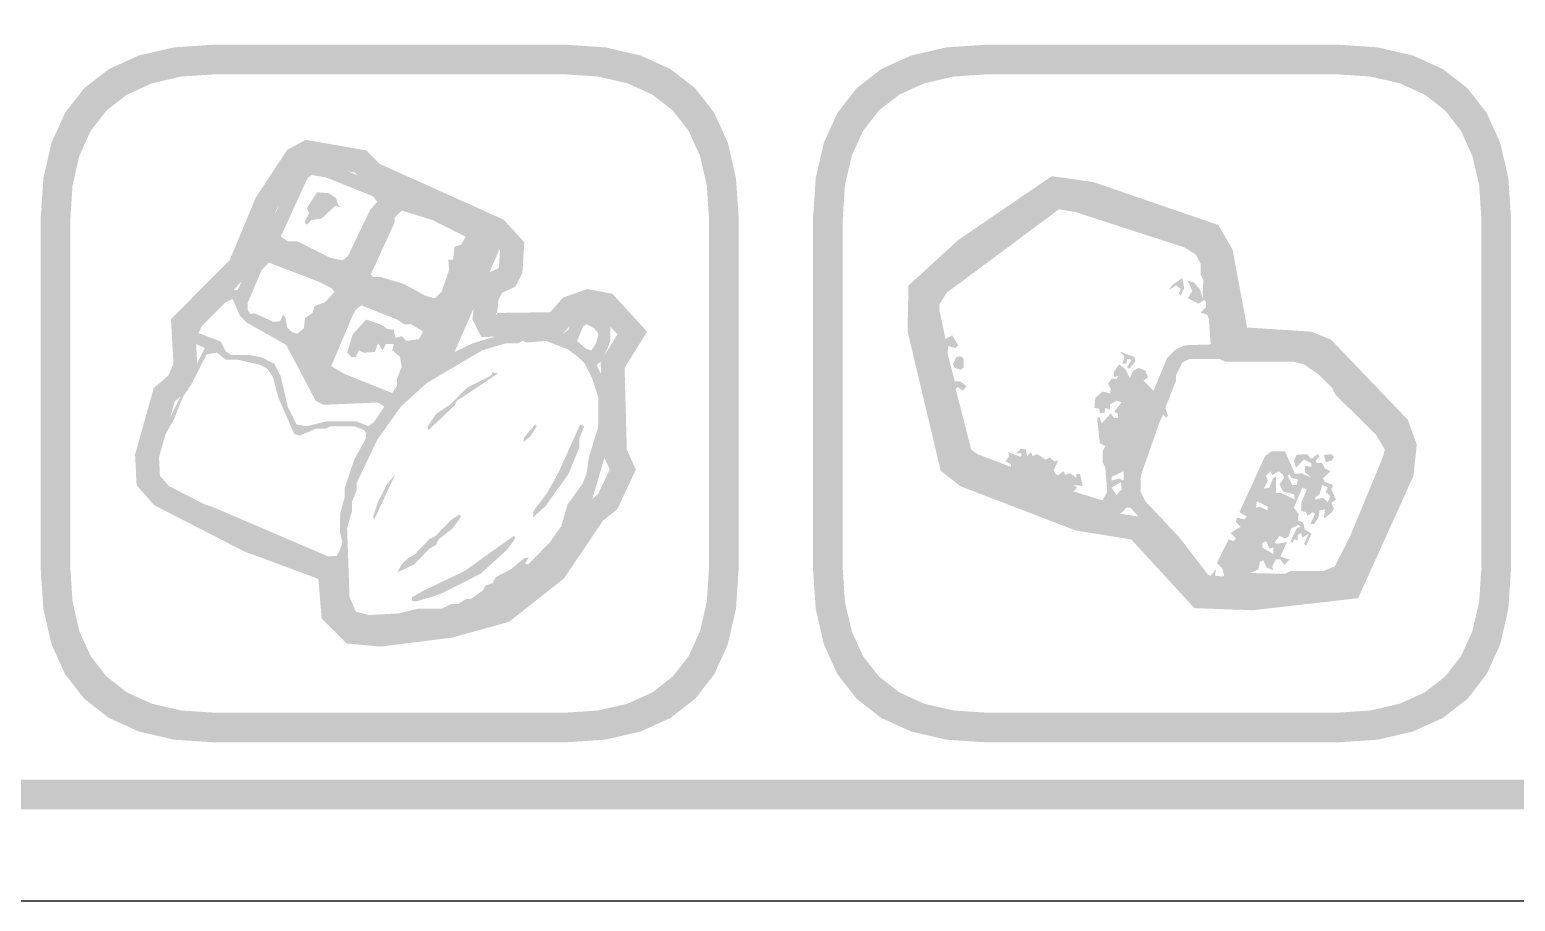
# Model space of a CAD drawing. Header units: millimetres. Extents: x 6 to 594, y 82 to 394.
# Drawn here: x 362.75 to 382.76, y 159.76 to 171.5 of the extents above; entities that cross this region are included whole.
import ezdxf

# ---------------------------------------------------------------- set-up
doc = ezdxf.new("R2010")
doc.units = ezdxf.units.MM
doc.layers.add('CUT', color=1, linetype='Continuous')
doc.layers.add('RASTER', color=7, linetype='Continuous')

msp = doc.modelspace()

# ---------------------------------------------------------------- hatches: boundary and pattern name
at = {"layer": 'RASTER'}
h = msp.add_hatch(color=7, dxfattribs=at)
h.paths.add_polyline_path([(347.2, 176.4), (347.234, 176.916), (347.338, 177.363), (347.509, 177.741), (347.75, 178.05), (348.059, 178.291), (348.438, 178.463), (348.884, 178.566), (349.4, 178.6), (406.6, 178.6), (407.116, 178.566), (407.563, 178.463), (407.941, 178.291), (408.25, 178.05), (408.491, 177.741), (408.663, 177.363), (408.766, 176.916), (408.8, 176.4), (408.8, 163.2), (408.766, 162.684), (408.662, 162.238), (408.491, 161.859), (408.25, 161.55), (407.941, 161.309), (407.563, 161.138), (407.116, 161.034), (406.6, 161), (349.4, 161), (348.884, 161.034), (348.438, 161.138), (348.059, 161.309), (347.75, 161.55), (347.509, 161.859), (347.338, 162.238), (347.234, 162.684), (347.2, 163.2)])
h.paths.add_polyline_path([(347.6, 176.4), (347.6, 163.2), (347.628, 162.778), (347.713, 162.413), (347.853, 162.103), (348.05, 161.85), (348.303, 161.653), (348.612, 161.513), (348.978, 161.428), (349.4, 161.4), (406.6, 161.4), (407.022, 161.428), (407.388, 161.513), (407.697, 161.653), (407.95, 161.85), (408.147, 162.103), (408.287, 162.413), (408.372, 162.778), (408.4, 163.2), (408.4, 176.4), (408.372, 176.822), (408.287, 177.188), (408.147, 177.497), (407.95, 177.75), (407.697, 177.947), (407.388, 178.088), (407.022, 178.172), (406.6, 178.2), (349.4, 178.2), (348.978, 178.172), (348.612, 178.088), (348.303, 177.947), (348.05, 177.75), (347.853, 177.497), (347.713, 177.188), (347.628, 176.822), (347.6, 176.4)])
h = msp.add_hatch(color=7, dxfattribs=at)
h.paths.add_polyline_path([(362.9, 168.95), (362.937, 169.501), (363.047, 169.978), (363.23, 170.382), (363.487, 170.713), (363.818, 170.97), (364.222, 171.153), (364.699, 171.263), (365.25, 171.3), (369.95, 171.3), (370.501, 171.263), (370.978, 171.153), (371.382, 170.97), (371.713, 170.713), (371.97, 170.382), (372.153, 169.978), (372.263, 169.501), (372.3, 168.95), (372.3, 164.25), (372.263, 163.699), (372.153, 163.222), (371.97, 162.818), (371.713, 162.488), (371.382, 162.23), (370.978, 162.047), (370.501, 161.937), (369.95, 161.9), (365.25, 161.9), (364.699, 161.937), (364.222, 162.047), (363.818, 162.23), (363.488, 162.488), (363.23, 162.818), (363.047, 163.222), (362.937, 163.699), (362.9, 164.25)])
h.paths.add_polyline_path([(363.3, 168.95), (363.3, 164.25), (363.33, 163.793), (363.422, 163.397), (363.574, 163.062), (363.788, 162.788), (364.062, 162.574), (364.397, 162.422), (364.793, 162.33), (365.25, 162.3), (369.95, 162.3), (370.407, 162.33), (370.803, 162.422), (371.138, 162.574), (371.412, 162.788), (371.626, 163.062), (371.778, 163.397), (371.87, 163.793), (371.9, 164.25), (371.9, 168.95), (371.87, 169.407), (371.778, 169.803), (371.626, 170.138), (371.412, 170.413), (371.138, 170.626), (370.803, 170.778), (370.407, 170.87), (369.95, 170.9), (365.25, 170.9), (364.793, 170.87), (364.397, 170.778), (364.062, 170.626), (363.788, 170.413), (363.574, 170.138), (363.422, 169.803), (363.33, 169.407), (363.3, 168.95)])
h = msp.add_hatch(color=7, dxfattribs=at)
h.paths.add_polyline_path([(373.3, 168.95), (373.337, 169.501), (373.447, 169.978), (373.63, 170.382), (373.888, 170.713), (374.218, 170.97), (374.622, 171.153), (375.099, 171.263), (375.65, 171.3), (380.35, 171.3), (380.901, 171.263), (381.378, 171.153), (381.782, 170.97), (382.112, 170.713), (382.37, 170.382), (382.553, 169.978), (382.663, 169.501), (382.7, 168.95), (382.7, 164.25), (382.663, 163.699), (382.553, 163.222), (382.37, 162.818), (382.113, 162.488), (381.782, 162.23), (381.378, 162.047), (380.901, 161.937), (380.35, 161.9), (375.65, 161.9), (375.099, 161.937), (374.622, 162.047), (374.218, 162.23), (373.888, 162.488), (373.63, 162.818), (373.447, 163.222), (373.337, 163.699), (373.3, 164.25)])
h.paths.add_polyline_path([(373.7, 168.95), (373.7, 164.25), (373.73, 163.793), (373.822, 163.397), (373.974, 163.062), (374.188, 162.788), (374.462, 162.574), (374.797, 162.422), (375.193, 162.33), (375.65, 162.3), (380.35, 162.3), (380.807, 162.33), (381.203, 162.422), (381.538, 162.574), (381.813, 162.788), (382.026, 163.062), (382.178, 163.397), (382.27, 163.793), (382.3, 164.25), (382.3, 168.95), (382.27, 169.407), (382.178, 169.803), (382.026, 170.138), (381.812, 170.413), (381.538, 170.626), (381.203, 170.778), (380.807, 170.87), (380.35, 170.9), (375.65, 170.9), (375.193, 170.87), (374.797, 170.778), (374.462, 170.626), (374.188, 170.413), (373.974, 170.138), (373.822, 169.803), (373.73, 169.407), (373.7, 168.95)])
h = msp.add_hatch(color=7, dxfattribs=at)
h.paths.add_polyline_path([(366.47, 170.017), (367.288, 169.874), (367.46, 169.696), (369.134, 168.942), (369.413, 168.638), (369.387, 168.223), (369.292, 168.039), (369.115, 167.958), (369.066, 167.867), (369.043, 167.659), (369.03, 167.685), (369.76, 167.695), (369.935, 167.893), (370.26, 168.007), (370.598, 167.945), (371.067, 167.433), (370.763, 166.946), (370.793, 165.846), (370.915, 165.575), (370.664, 165.04), (370.475, 164.891), (369.948, 164.11), (369.208, 163.525), (368.441, 163.312), (367.477, 163.191), (367.022, 163.233), (366.684, 163.57), (366.641, 164.089), (366.629, 164.107), (365.644, 164.472), (364.428, 165.097), (364.192, 165.366), (364.172, 165.776), (364.422, 166.671), (364.62, 166.842), (364.689, 166.995), (364.655, 167.601), (365.446, 168.399), (365.797, 169.239), (366.22, 169.882)])
h.paths.add_polyline_path([(366.524, 169.683), (366.443, 169.639), (366.081, 169.088), (365.717, 168.218), (364.982, 167.477), (365.012, 166.935), (364.883, 166.646), (364.704, 166.492), (364.494, 165.74), (364.506, 165.493), (364.628, 165.353), (365.774, 164.765), (366.838, 164.371), (366.953, 164.197), (366.994, 163.714), (367.167, 163.541), (367.471, 163.512), (368.378, 163.627), (369.06, 163.816), (369.711, 164.33), (370.238, 165.112), (370.406, 165.244), (370.563, 165.578), (370.475, 165.773), (370.441, 167.034), (370.667, 167.396), (370.434, 167.65), (370.286, 167.677), (370.12, 167.619), (369.906, 167.377), (368.836, 167.362), (368.714, 167.598), (368.755, 167.964), (368.884, 168.205), (369.059, 168.284), (369.072, 168.31), (369.085, 168.522), (368.942, 168.677), (367.272, 169.429), (367.13, 169.577), (366.524, 169.683)])
h = msp.add_hatch(color=7, dxfattribs=at)
h.paths.add_polyline_path([(366.494, 169.757), (366.612, 169.767), (366.932, 169.639), (368.655, 168.905), (368.984, 168.723), (369.07, 168.522), (368.473, 167.159), (368.719, 167.277), (369.261, 167.437), (369.676, 167.469), (369.932, 167.405), (370.005, 167.459), (370.082, 167.638), (370.155, 167.692), (370.347, 167.692), (370.516, 167.606), (370.57, 167.501), (370.57, 167.309), (370.538, 167.214), (370.452, 167.044), (370.388, 166.981), (370.538, 166.671), (370.57, 166.511), (370.57, 166.16), (370.538, 166.096), (370.506, 165.777), (370.315, 165.139), (370.165, 164.842), (369.846, 164.395), (369.494, 164.044), (369.207, 163.853), (368.847, 163.671), (368.527, 163.575), (368.208, 163.543), (368.144, 163.511), (367.953, 163.511), (367.634, 163.447), (367.187, 163.447), (367.018, 163.533), (366.9, 163.735), (366.9, 164.245), (366.877, 164.287), (365.974, 164.66), (365.058, 165.085), (365.112, 165.107), (365.208, 165.075), (366.772, 164.405), (366.89, 164.414), (366.932, 164.501), (366.963, 164.596), (366.932, 164.724), (366.932, 164.979), (366.995, 165.203), (366.995, 165.33), (367.123, 165.713), (367.283, 166.001), (367.283, 166.064), (367.26, 166.106), (367.123, 166.16), (366.804, 166.16), (366.74, 166.128), (366.612, 166.128), (366.389, 166.033), (366.315, 166.055), (366.102, 166.543), (366.028, 166.821), (365.952, 166.936), (365.846, 166.99), (365.559, 167.054), (365.399, 167.054), (365.272, 167.15), (365.135, 167.127), (364.93, 166.725), (364.815, 166.553), (364.697, 166.256), (364.57, 166.033), (364.506, 165.873), (364.506, 165.777), (364.442, 165.65), (364.442, 165.554), (364.496, 165.448), (364.592, 165.353), (365.039, 165.117), (364.921, 165.139), (364.56, 165.321), (364.464, 165.417), (364.41, 165.522), (364.41, 165.713), (364.506, 166.001), (365.112, 167.214), (364.911, 167.3), (364.889, 167.469), (365.026, 167.651), (365.09, 167.683), (365.294, 167.893), (365.473, 168.002), (365.549, 167.989), (366.347, 169.617), (366.411, 169.713)])
h.paths.add_polyline_path([(366.548, 169.544), (366.494, 169.502), (366.134, 168.714), (366.229, 168.65), (366.357, 168.65), (366.804, 168.426), (366.963, 168.394), (367.037, 168.449), (367.337, 169.074), (367.433, 169.183), (367.378, 169.256), (366.74, 169.512)])
h.paths.add_polyline_path([(366.622, 169.311), (366.781, 169.298), (366.877, 169.234), (366.909, 169.138), (366.954, 169.106), (366.868, 169.129), (366.686, 168.959), (366.548, 168.937), (366.485, 168.873), (366.453, 168.905), (366.517, 169.033), (366.485, 169.097)])
h.paths.add_polyline_path([(367.761, 169.065), (367.666, 168.969), (367.666, 168.905), (367.346, 168.203), (367.378, 168.171), (367.474, 168.171), (367.793, 168.075), (368.081, 167.916), (368.208, 167.884), (368.304, 167.98), (368.4, 168.267), (368.39, 168.404), (368.454, 168.404), (368.473, 168.576), (368.569, 168.608), (368.623, 168.714), (368.176, 168.937)])
h.paths.add_polyline_path([(365.974, 168.363), (365.878, 168.267), (365.687, 167.82), (365.687, 167.724), (365.728, 167.67), (365.773, 167.683), (366.038, 167.565), (366.124, 167.574), (366.165, 167.66), (366.197, 167.628), (366.22, 167.491), (366.284, 167.427), (366.357, 167.405), (366.443, 167.478), (366.462, 167.619), (366.558, 167.683), (366.59, 167.778), (366.73, 167.83), (366.858, 167.97), (366.813, 168.021), (366.644, 168.107)])
h.paths.add_polyline_path([(365.486, 167.874), (365.39, 167.83), (365.071, 167.51), (365.026, 167.415), (365.326, 167.3), (365.39, 167.172), (365.463, 167.118), (365.719, 167.118), (365.878, 167.086), (366.047, 167), (366.134, 166.831), (366.229, 166.416), (366.347, 166.183), (366.485, 166.16), (366.74, 166.224), (367.155, 166.224), (367.315, 166.16), (367.388, 166.215), (367.528, 166.425), (367.442, 166.479), (366.708, 166.448), (366.603, 166.502), (366.207, 167.255), (365.677, 167.555), (365.581, 167.651)])
h.paths.add_polyline_path([(367.219, 167.788), (367.145, 167.734), (367.091, 167.628), (366.813, 166.968), (366.995, 166.862), (367.634, 166.607), (367.698, 166.703), (367.698, 166.799), (367.761, 166.958), (367.739, 167.095), (367.634, 167.182), (367.656, 167.268), (367.548, 167.268), (367.506, 167.182), (367.442, 167.277), (367.401, 167.159), (367.251, 167.15), (367.187, 167.182), (367.145, 167.095), (367.091, 167.086), (367.027, 167.15), (367.101, 167.395), (367.283, 167.597), (367.474, 167.533), (367.57, 167.469), (367.656, 167.459), (367.675, 167.351), (367.761, 167.373), (367.825, 167.309), (367.994, 167.332), (368.049, 167.437), (367.889, 167.533), (367.793, 167.533), (367.698, 167.597)])
h.paths.add_polyline_path([(370.251, 167.533), (370.209, 167.51), (370.123, 167.309), (370.241, 167.204), (370.315, 167.182), (370.379, 167.277), (370.411, 167.405), (370.356, 167.478)])
h.paths.add_polyline_path([(369.389, 167.309), (369.325, 167.277), (369.166, 167.277), (368.847, 167.182), (368.103, 166.744), (367.752, 166.425), (367.433, 165.978), (367.155, 165.394), (367.155, 165.298), (367.091, 165.139), (367.091, 165.011), (367.027, 164.788), (367.059, 163.862), (367.145, 163.661), (367.324, 163.616), (367.729, 163.639), (367.985, 163.703), (368.304, 163.703), (368.432, 163.766), (368.527, 163.766), (368.623, 163.83), (368.687, 163.83), (368.856, 163.948), (368.888, 164.012), (368.984, 164.044), (369.028, 164.127), (369.239, 164.236), (369.411, 164.382), (369.475, 164.395), (369.421, 164.309), (369.463, 164.299), (369.75, 164.587), (369.909, 164.81), (369.996, 165.107), (370.197, 165.385), (370.251, 165.522), (370.283, 165.745), (370.411, 166.16), (370.411, 166.543), (370.324, 166.808), (370.229, 167), (370.133, 167.095), (370.005, 167.191), (369.708, 167.309), (369.443, 167.287)])
h.paths.add_polyline_path([(368.984, 166.885), (369.06, 166.872), (368.505, 166.502), (368.473, 166.438), (368.122, 166.106), (368.112, 166.16), (368.231, 166.329), (368.422, 166.457), (368.645, 166.681), (368.965, 166.84)])
h.paths.add_polyline_path([(369.558, 166.183), (369.581, 166.16), (369.494, 166.023), (369.399, 165.946), (369.411, 166.01)])
h.paths.add_polyline_path([(370.165, 166.183), (370.219, 166.16), (370.155, 166.001), (370.155, 165.873), (370.005, 165.512), (369.699, 165.085), (369.526, 164.925), (369.539, 165.021), (369.718, 165.257), (369.877, 165.544)])
h.paths.add_polyline_path([(367.675, 165.512), (367.388, 164.893), (367.378, 164.947), (367.442, 165.139), (367.56, 165.372)])
h.paths.add_polyline_path([(368.537, 164.97), (368.559, 164.947), (368.537, 164.906), (368.441, 164.778), (368.262, 164.638), (368.218, 164.555), (368.135, 164.51), (367.931, 164.299), (367.707, 164.191), (367.752, 164.287), (367.848, 164.382), (367.931, 164.427), (368.135, 164.638), (368.218, 164.682), (368.422, 164.893)])
h.paths.add_polyline_path([(369.271, 164.682), (369.293, 164.66), (369.271, 164.619), (369.175, 164.491), (368.824, 164.172), (368.272, 163.894), (367.953, 163.798), (367.899, 163.808), (367.899, 163.853), (368.039, 163.936), (368.601, 164.204)])
h = msp.add_hatch(color=7, dxfattribs=at)
h.paths.add_polyline_path([(376.516, 169.528), (377.08, 169.447), (378.76, 168.869), (378.95, 168.537), (379.145, 167.489), (380.01, 167.433), (380.275, 167.326), (381.308, 166.248), (381.431, 165.913), (381.384, 165.488), (380.64, 163.843), (379.222, 163.681), (378.436, 163.709), (377.585, 164.634), (376.835, 164.756), (375.287, 165.35), (375.019, 165.56), (374.573, 167.441), (374.586, 168.054), (375.257, 168.669)])
h.paths.add_polyline_path([(376.594, 169.193), (375.456, 168.418), (374.903, 167.911), (374.894, 167.476), (375.305, 165.743), (375.447, 165.631), (376.919, 165.067), (377.746, 164.932), (378.581, 164.024), (379.209, 164.001), (380.423, 164.14), (381.071, 165.573), (381.105, 165.873), (381.03, 166.074), (380.091, 167.055), (379.938, 167.117), (378.876, 167.186), (378.645, 168.425), (378.542, 168.606), (377.005, 169.135), (376.594, 169.193)])
h = msp.add_hatch(color=7, dxfattribs=at)
h.paths.add_polyline_path([(376.624, 169.291), (376.687, 169.302), (377.2, 169.155), (378.409, 168.752), (378.604, 168.653), (378.739, 168.386), (378.911, 167.239), (379.912, 167.213), (380.07, 167.151), (380.363, 166.894), (380.487, 166.725), (381.022, 166.198), (381.132, 166.051), (381.195, 165.93), (381.195, 165.71), (380.473, 164.05), (380.205, 163.988), (379.326, 163.951), (379.252, 163.914), (378.593, 163.914), (378.325, 164.16), (378.274, 164.255), (378.105, 164.416), (378.054, 164.512), (377.577, 165.061), (377.519, 165.061), (377.467, 165.003), (377.273, 164.904), (377.053, 164.941), (375.514, 165.527), (375.32, 165.626), (375.246, 165.699), (375.147, 165.967), (374.927, 167.066), (374.818, 167.433), (374.781, 167.836), (374.88, 168.03), (374.99, 168.14), (376.309, 169.13)])
h.paths.add_polyline_path([(376.613, 169.082), (375.1, 167.957), (375.001, 167.799), (375.001, 167.726), (375.085, 167.334), (375.173, 167.385), (375.257, 167.25), (375.221, 167.213), (375.122, 167.239), (375.111, 167.14), (375.21, 166.762), (375.283, 166.762), (375.367, 166.7), (375.32, 166.637), (375.246, 166.689), (375.221, 166.663), (375.43, 165.846), (375.514, 165.784), (375.965, 165.611), (375.965, 165.648), (375.891, 165.685), (375.943, 165.758), (375.928, 165.809), (376.1, 165.747), (376.111, 165.795), (376.038, 165.795), (376.1, 165.857), (376.163, 165.846), (376.185, 165.758), (376.236, 165.809), (376.258, 165.758), (376.32, 165.784), (376.43, 165.71), (376.492, 165.736), (376.551, 165.685), (376.602, 165.699), (376.54, 165.564), (376.566, 165.516), (376.602, 165.501), (376.676, 165.553), (376.698, 165.501), (376.76, 165.527), (376.844, 165.465), (376.844, 165.516), (376.896, 165.516), (376.932, 165.355), (376.808, 165.369), (376.859, 165.333), (376.808, 165.281), (377.2, 165.16), (377.262, 165.281), (377.236, 165.6), (377.2, 165.674), (377.2, 165.82), (377.236, 165.893), (377.163, 165.93), (377.126, 166.26), (377.152, 166.286), (377.189, 166.198), (377.31, 166.333), (377.357, 166.271), (377.409, 166.271), (377.409, 166.322), (377.357, 166.359), (377.456, 166.48), (377.394, 166.506), (377.299, 166.454), (377.299, 166.381), (377.236, 166.407), (377.225, 166.344), (377.163, 166.333), (377.152, 166.396), (377.09, 166.407), (377.101, 166.542), (377.2, 166.626), (377.299, 166.601), (377.31, 166.663), (377.273, 166.736), (377.321, 166.799), (377.394, 166.799), (377.409, 166.835), (377.357, 166.821), (377.346, 166.883), (377.42, 166.993), (377.504, 166.931), (377.566, 166.81), (377.614, 166.909), (377.687, 166.945), (377.775, 166.909), (377.812, 166.821), (377.75, 166.773), (377.885, 166.637), (378.068, 167.077), (378.178, 167.187), (378.299, 167.25), (378.655, 167.261), (378.629, 167.616), (378.604, 167.664), (378.519, 167.689), (378.593, 167.763), (378.593, 167.836), (378.567, 167.862), (378.494, 167.81), (378.347, 167.884), (378.409, 167.983), (378.347, 168.118), (378.42, 168.103), (378.508, 168.008), (378.545, 167.884), (378.556, 168.129), (378.519, 168.202), (378.519, 168.349), (378.457, 168.47), (378.299, 168.569), (376.833, 169.045)])
h.paths.add_polyline_path([(378.274, 168.155), (378.299, 168.019), (378.252, 167.92), (378.226, 167.946), (378.252, 168.008), (378.189, 168.056), (378.09, 167.994), (378.142, 168.067)])
h.paths.add_polyline_path([(377.431, 167.165), (377.629, 167.092), (377.64, 167.03), (377.555, 166.931), (377.53, 166.956), (377.592, 167.055), (377.53, 167.066), (377.519, 167.004), (377.467, 167.004), (377.493, 167.103)])
h.paths.add_polyline_path([(375.232, 167.092), (375.294, 167.103), (375.331, 167.066), (375.331, 166.956), (375.294, 166.92), (375.21, 166.945), (375.184, 166.993)])
h.paths.add_polyline_path([(378.373, 167.066), (378.274, 167.019), (378.189, 166.846), (378.189, 166.773), (378.043, 166.407), (378.079, 166.297), (378.054, 166.271), (378.017, 166.322), (377.969, 166.223), (377.713, 165.49), (377.713, 165.27), (377.775, 165.149), (378.237, 164.658), (378.618, 164.16), (378.655, 164.145), (378.728, 164.233), (378.713, 164.145), (378.812, 164.134), (378.838, 164.145), (378.812, 164.244), (378.739, 164.317), (378.897, 164.636), (378.959, 164.611), (378.996, 164.647), (378.922, 164.721), (379.058, 164.805), (378.996, 164.867), (379.007, 164.93), (379.106, 164.904), (379.142, 164.941), (379.043, 165.003), (379.388, 165.758), (379.472, 165.82), (379.655, 165.82), (379.791, 165.516), (379.875, 165.527), (380.011, 165.465), (379.923, 165.538), (379.923, 165.626), (380.011, 165.611), (380.011, 165.663), (379.912, 165.71), (379.802, 165.6), (379.776, 165.699), (379.813, 165.773), (379.949, 165.784), (380.011, 165.721), (380.095, 165.784), (380.121, 165.758), (380.07, 165.699), (380.084, 165.663), (380.157, 165.663), (380.194, 165.589), (380.267, 165.553), (380.168, 165.454), (380.194, 165.406), (380.304, 165.369), (380.278, 165.307), (380.341, 165.171), (380.278, 165.124), (380.315, 165.05), (380.289, 165.003), (380.179, 164.915), (380.194, 165.04), (380.121, 165.025), (380.106, 164.93), (380.048, 164.842), (379.996, 164.842), (380.059, 164.977), (380.033, 165.003), (379.96, 164.952), (379.938, 165.003), (379.875, 165.014), (379.875, 165.124), (379.949, 165.307), (379.886, 165.333), (379.776, 165.061), (379.839, 164.977), (379.828, 164.893), (379.901, 164.856), (379.923, 164.768), (380.011, 164.71), (379.938, 164.548), (379.912, 164.574), (379.974, 164.71), (379.886, 164.658), (379.875, 164.721), (379.828, 164.695), (379.828, 164.622), (379.776, 164.636), (379.754, 164.585), (379.729, 164.611), (379.813, 164.783), (379.864, 164.805), (379.839, 164.831), (379.74, 164.783), (379.703, 164.673), (379.655, 164.647), (379.582, 164.684), (379.52, 164.6), (379.545, 164.574), (379.681, 164.6), (379.593, 164.402), (379.718, 164.365), (379.644, 164.292), (379.593, 164.365), (379.534, 164.365), (379.483, 164.27), (379.498, 164.219), (379.41, 164.255), (379.362, 164.354), (379.315, 164.328), (379.3, 164.233), (379.19, 164.182), (379.655, 164.171), (379.729, 164.208), (380.168, 164.208), (380.326, 164.27), (380.535, 164.684), (380.975, 165.747), (381, 165.846), (380.876, 166.051), (380.341, 166.579), (380.289, 166.674), (380.106, 166.857), (379.912, 166.993), (379.765, 167.03), (378.849, 167.03), (378.776, 167.066)])
h.paths.add_polyline_path([(380.179, 165.773), (380.278, 165.784), (380.315, 165.747), (380.289, 165.699), (380.205, 165.674)])
h.paths.add_polyline_path([(377.482, 165.553), (377.321, 165.479), (377.321, 165.428), (377.42, 165.454), (377.482, 165.428)])
h.paths.add_polyline_path([(379.461, 165.553), (379.399, 165.49), (379.424, 165.428), (379.373, 165.318), (379.446, 165.333), (379.498, 165.465), (379.534, 165.479), (379.534, 165.259), (379.608, 165.259), (379.791, 165.171), (379.776, 165.245), (379.63, 165.281), (379.582, 165.38), (379.644, 165.465), (379.63, 165.501), (379.571, 165.553), (379.483, 165.501)])
h.paths.add_polyline_path([(379.718, 165.516), (379.692, 165.49), (379.754, 165.369), (379.813, 165.369), (379.828, 165.443), (379.74, 165.465)])
h.paths.add_polyline_path([(377.445, 165.406), (377.321, 165.333), (377.383, 165.234), (377.456, 165.307)])
h.paths.add_polyline_path([(380.157, 165.369), (380.121, 165.245), (380.059, 165.197), (380.07, 165.171), (380.168, 165.197), (380.231, 165.135), (380.267, 165.223), (380.205, 165.27), (380.231, 165.333)])
h.paths.add_polyline_path([(379.278, 165.149), (379.263, 165.061), (379.315, 165.076), (379.424, 165.025), (379.424, 165.076)])
h.paths.add_polyline_path([(379.399, 164.611), (379.351, 164.585), (379.351, 164.526), (379.498, 164.438), (379.498, 164.526), (379.446, 164.512)])

# ---------------------------------------------------------------- linework, layer by layer
at = {"layer": 'CUT'}
msp.add_lwpolyline([(407.001, 159.76), (348.999, 159.76)], dxfattribs=at)

doc.saveas('drawing.dxf')
